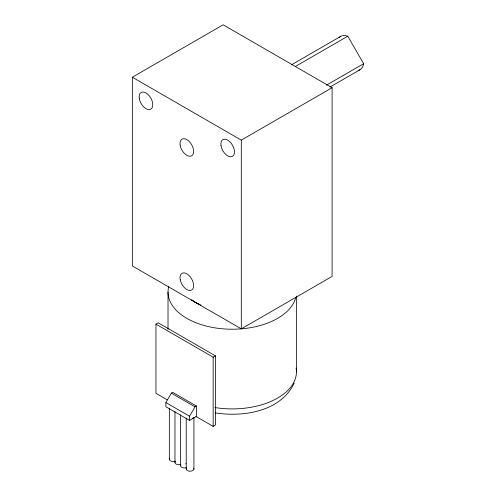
<?xml version="1.0" encoding="UTF-8"?>
<svg xmlns="http://www.w3.org/2000/svg" width="496" height="496" viewBox="0 0 496 496"><rect width="100%" height="100%" fill="white"/><g stroke="black" fill="none" stroke-linecap="round" stroke-linejoin="round"><path stroke-width="0.74" d="M294.209 383.11C280.748 411.556 243.4 417.347 215.338 412.864M165.887 402.566L171.337 393.13L172.707 392.336L196.397 406.013L196.397 416.497L189.577 420.434L165.887 406.757L165.887 402.566L189.577 416.243L189.577 420.434M189.577 416.243L195.021 406.807L196.397 406.013M132.345 77.221L223.144 24.8L332.103 87.705L332.103 276.433L241.304 328.854L132.345 265.949L132.345 77.221L241.304 140.132L332.103 87.705M291.319 64.902L340.634 36.425M295.281 66.526L347.783 36.214L363.655 63.699A19.263 11.123 60 0 1 357.982 70.525M326.436 85.188L363.655 63.699M329.902 87.104L359.891 69.787M167.257 399.863L155.955 393.334L155.955 324.136L158.224 322.828L215.425 355.849L215.425 425.047L213.156 426.362L195.864 416.373M155.955 324.136L213.156 357.163L215.425 355.849M171.337 393.13L195.021 406.807M296.428 296.025L296.428 371.839M241.304 140.132L241.304 328.854M213.156 357.163L213.156 426.362M193.93 417.322L193.93 468.974M186.223 418.097L186.223 468.974M180.594 414.842L180.594 465.725M174.964 411.593L174.964 462.477M169.334 408.344L169.334 459.228M168.02 292.156L168.02 329.294M200.855 305.158A51.367 29.655 0 0 1 191.661 299.863A51.398 29.673 0 0 0 195.895 302.647A51.398 29.673 0 0 0 199.479 304.525M295.821 297.247A64.207 37.07 0 0 1 222.859 328.829A64.207 37.07 0 0 1 168.789 286.44M296.087 368.013A64.207 37.07 0 0 1 214.836 407.526M180.897 464.349A3.85 2.226 0 0 1 176.291 464.157A3.85 2.226 0 0 1 175.311 461.553M193.161 417.886A3.85 2.226 0 0 1 192.157 418.426M193.682 468.199A3.85 2.226 0 0 1 189.801 471.194A3.85 2.226 0 0 1 186.694 467.908M186.756 467.505A3.85 2.226 0 0 1 182.249 467.554A3.85 2.226 0 0 1 180.749 465.099M185.789 463.642A3.85 2.226 0 0 1 186.043 463.704M175.268 461.094A3.85 2.226 0 0 1 170.661 460.908A3.85 2.226 0 0 1 169.682 458.304M339.041 37.715A19.263 11.123 60 0 1 347.783 36.214M180.222 279.8A9.629 5.561 60 0 0 191.58 290.048A9.629 5.561 60 0 0 188.672 275.168A9.629 5.561 60 0 0 180.222 279.8M180.135 145.099A9.629 5.561 60 0 0 191.282 155.986A9.629 5.561 60 0 0 189.05 141.323A9.629 5.561 60 0 0 180.135 145.099M139.24 98.171A9.629 5.561 60 0 0 150.257 109.393A9.629 5.561 60 0 0 148.397 94.872A9.629 5.561 60 0 0 139.24 98.171M220.962 145.353A9.629 5.561 60 0 0 231.973 156.575A9.629 5.561 60 0 0 230.113 142.054A9.629 5.561 60 0 0 220.962 145.353"/></g></svg>
